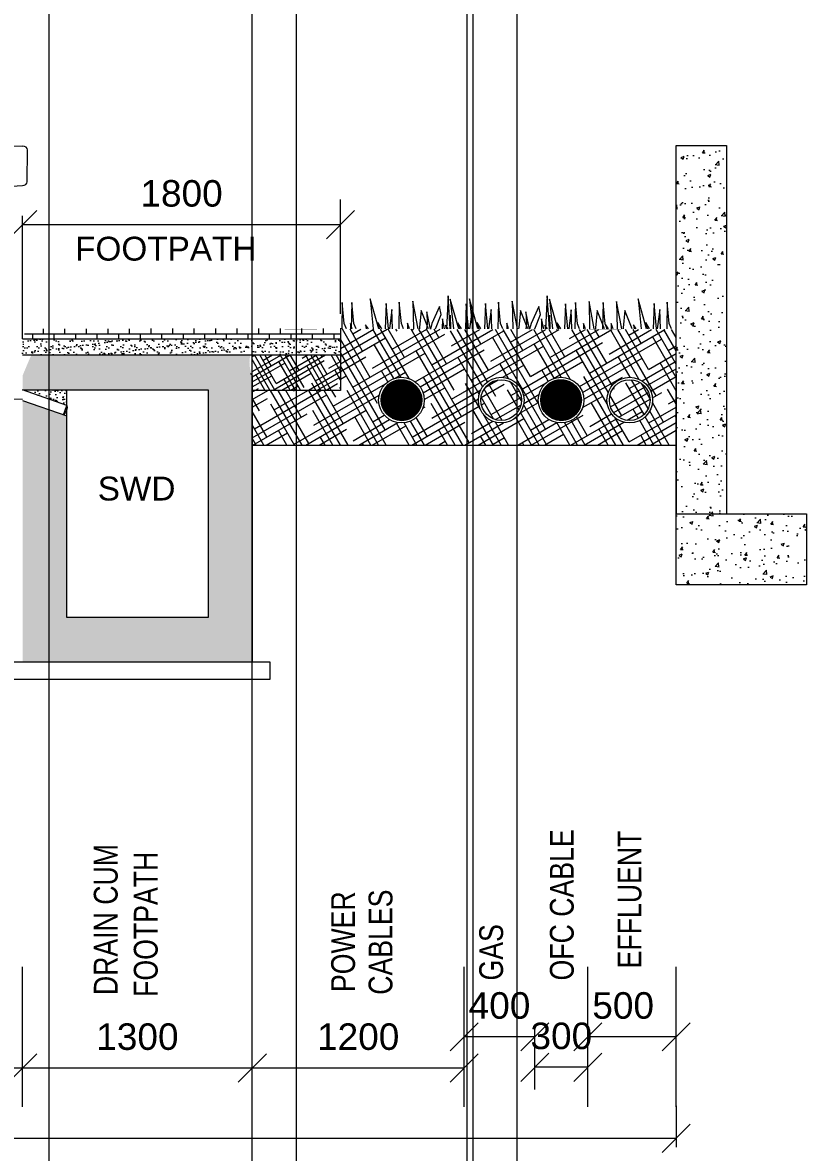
# Model space of a CAD drawing. Header units: inches. Extents: x 1863003 to 1881330, y 133141 to 515800.
# Drawn here: x 1875742 to 1880180, y 431751 to 438143 of the extents above; entities that cross this region are included whole.
import ezdxf

# ---------------------------------------------------------------- set-up
doc = ezdxf.new("R2010")
doc.units = ezdxf.units.IN
doc.header["$MEASUREMENT"] = 0
doc.layers.get('0').update_dxf_attribs({"color": 4, "linetype": 'ELEC_LINE', "lineweight": 13})
doc.layers.get('Defpoints').update_dxf_attribs({"lineweight": 13})
doc.layers.add('DIM', color=7, linetype='Continuous', lineweight=13)
doc.layers.add('DIMEN', color=7, linetype='Continuous', lineweight=13)
doc.styles.add('ARIAL', font='arial.ttf')
doc.styles.get("Standard").update_dxf_attribs({"font": 'romans.shx'})
doc.linetypes.add('ELEC_LINE', pattern='A,12.7,-5.08,["EL",Standard,S=2.54,R=0,X=-2.54,Y=-1.27],-5.08', length=22.86)
doc.dimstyles.get("Standard").update_dxf_attribs({"dimtxt": 180, "dimasz": 160, "dimexe": 50, "dimexo": 50, "dimgap": 100, "dimtad": 1, "dimdec": 0, "dimzin": 0, "dimdsep": 46, "dimtxsty": 'ARIAL', "dimcen": 0.09, "dimclrd": 256, "dimclre": 256, "dimclrt": 256, "dimadec": 0, "dimazin": 0, "dimtm": 1e-09, "dimtfac": 1, "dimtdec": 0, "dimtofl": 0, "dimtmove": 0, "dimatfit": 3, "dimfxl": 0, "dimtolj": 1, "dimtzin": 0, "dimlwd": 9, "dimlwe": -1, "dimarcsym": 0})

# ---------------------------------------------------------------- blocks, each defined once
blk = doc.blocks.new('_Oblique')
at = {"color": 0, "linetype": 'ByBlock', "lineweight": -2}
blk.add_line((-0.5, -0.5), (0.5, 0.5), dxfattribs=at)
blk = doc.blocks.new('*D43')
at = {"layer": 'Defpoints', "color": 0, "ltscale": 0.02}
for p in [(1878642.303417261, 432232.2415188549), (1878642.303417261, 432055.6044110787), (1878942.303417261, 432055.6044110787)]:
    blk.add_point(p, dxfattribs=at)
at = {"layer": 'DIMEN', "ltscale": 0.02}
for p, q in [((1878642.303417261, 432105.6044110787), (1878642.303417261, 432282.2415188549)), ((1878942.303417261, 432105.6044110787), (1878942.303417261, 432282.2415188549))]:
    blk.add_line(p, q, dxfattribs=at)
at = {"layer": 'DIMEN', "lineweight": 9, "ltscale": 0.02}
blk.add_line((1878942.303417261, 432232.2415188549), (1878642.303417261, 432232.2415188549), dxfattribs=at)
at = {"layer": 'DIMEN', "lineweight": 9, "ltscale": 0.02, "xscale": 160, "yscale": 160, "zscale": 160, "rotation": 180}
blk.add_blockref('_Oblique', (1878642.303417261, 432232.2415188549), dxfattribs=at)
at = {"layer": 'DIMEN', "lineweight": 9, "ltscale": 0.02, "xscale": 160, "yscale": 160, "zscale": 160}
blk.add_blockref('_Oblique', (1878942.303417261, 432232.2415188549), dxfattribs=at)
at = {"layer": 'DIMEN', "ltscale": 0.02, "insert": (1878792.303417261, 432408.8786266312), "char_height": 150, "attachment_point": 5, "style": 'ARIAL'}
blk.add_mtext('\\A1;300', dxfattribs=at)
blk = doc.blocks.new('*D44')
at = {"layer": 'Defpoints', "color": 0, "ltscale": 0.02}
for p in [(1875742.303417261, 432227.9387690315), (1875742.303417261, 432227.9387690315), (1877042.303417261, 432227.9387690315)]:
    blk.add_point(p, dxfattribs=at)
at = {"layer": 'DIMEN', "lineweight": 9, "ltscale": 0.02}
blk.add_line((1877042.303417261, 432227.9387690315), (1875742.303417261, 432227.9387690315), dxfattribs=at)
at = {"layer": 'DIMEN', "lineweight": 9, "ltscale": 0.02, "xscale": 160, "yscale": 160, "zscale": 160, "rotation": 180}
blk.add_blockref('_Oblique', (1875742.303417261, 432227.9387690315), dxfattribs=at)
at = {"layer": 'DIMEN', "lineweight": 9, "ltscale": 0.02, "xscale": 160, "yscale": 160, "zscale": 160}
blk.add_blockref('_Oblique', (1877042.303417261, 432227.9387690315), dxfattribs=at)
at = {"layer": 'DIMEN', "ltscale": 0.02, "insert": (1876392.303417261, 432404.5758768078), "char_height": 150, "attachment_point": 5, "style": 'ARIAL'}
blk.add_mtext('\\A1;1300', dxfattribs=at)
blk = doc.blocks.new('*D45')
at = {"layer": 'Defpoints', "color": 0, "ltscale": 0.02}
for p in [(1870742.303417261, 432227.9387690315), (1870742.303417261, 432227.9387690315), (1875742.303417261, 432227.9387690315)]:
    blk.add_point(p, dxfattribs=at)
at = {"layer": 'DIMEN', "lineweight": 9, "ltscale": 0.02}
blk.add_line((1875742.303417261, 432227.9387690315), (1870742.303417261, 432227.9387690315), dxfattribs=at)
at = {"layer": 'DIMEN', "lineweight": 9, "ltscale": 0.02, "xscale": 160, "yscale": 160, "zscale": 160, "rotation": 180}
blk.add_blockref('_Oblique', (1870742.303417261, 432227.9387690315), dxfattribs=at)
at = {"layer": 'DIMEN', "lineweight": 9, "ltscale": 0.02, "xscale": 160, "yscale": 160, "zscale": 160}
blk.add_blockref('_Oblique', (1875742.303417261, 432227.9387690315), dxfattribs=at)
at = {"layer": 'DIMEN', "ltscale": 0.02, "insert": (1873242.303417261, 432404.5247171898), "char_height": 150, "attachment_point": 5, "style": 'ARIAL'}
blk.add_mtext('\\A1;5000', dxfattribs=at)
blk = doc.blocks.new('*D46')
at = {"layer": 'Defpoints', "color": 0, "ltscale": 0.02}
for p in [(1878242.303417261, 432404.5247171898), (1878242.303417261, 432227.9387690315), (1878642.303417261, 432227.9387690315)]:
    blk.add_point(p, dxfattribs=at)
at = {"layer": 'DIMEN', "ltscale": 0.02}
for p, q in [((1878242.303417261, 432277.9387690315), (1878242.303417261, 432454.5247171898)), ((1878642.303417261, 432277.9387690315), (1878642.303417261, 432454.5247171898))]:
    blk.add_line(p, q, dxfattribs=at)
at = {"layer": 'DIMEN', "lineweight": 9, "ltscale": 0.02}
blk.add_line((1878642.303417261, 432404.5247171898), (1878242.303417261, 432404.5247171898), dxfattribs=at)
at = {"layer": 'DIMEN', "lineweight": 9, "ltscale": 0.02, "xscale": 160, "yscale": 160, "zscale": 160, "rotation": 180}
blk.add_blockref('_Oblique', (1878242.303417261, 432404.5247171898), dxfattribs=at)
at = {"layer": 'DIMEN', "lineweight": 9, "ltscale": 0.02, "xscale": 160, "yscale": 160, "zscale": 160}
blk.add_blockref('_Oblique', (1878642.303417261, 432404.5247171898), dxfattribs=at)
at = {"layer": 'DIMEN', "ltscale": 0.02, "insert": (1878442.303417261, 432581.110665348), "char_height": 150, "attachment_point": 5, "style": 'ARIAL'}
blk.add_mtext('\\A1;400', dxfattribs=at)
blk = doc.blocks.new('*D47')
at = {"layer": 'Defpoints', "color": 0, "ltscale": 0.02}
for p in [(1877042.303417261, 432227.9387690315), (1877042.303417261, 432227.9387690315), (1878242.303417261, 432227.9387690315)]:
    blk.add_point(p, dxfattribs=at)
at = {"layer": 'DIMEN', "lineweight": 9, "ltscale": 0.02}
blk.add_line((1878242.303417261, 432227.9387690315), (1877042.303417261, 432227.9387690315), dxfattribs=at)
at = {"layer": 'DIMEN', "lineweight": 9, "ltscale": 0.02, "xscale": 160, "yscale": 160, "zscale": 160, "rotation": 180}
blk.add_blockref('_Oblique', (1877042.303417261, 432227.9387690315), dxfattribs=at)
at = {"layer": 'DIMEN', "lineweight": 9, "ltscale": 0.02, "xscale": 160, "yscale": 160, "zscale": 160}
blk.add_blockref('_Oblique', (1878242.303417261, 432227.9387690315), dxfattribs=at)
at = {"layer": 'DIMEN', "ltscale": 0.02, "insert": (1877642.303417261, 432404.5247171898), "char_height": 150, "attachment_point": 5, "style": 'ARIAL'}
blk.add_mtext('\\A1;1200', dxfattribs=at)
blk = doc.blocks.new('A$C9c4fc737')
at = {"color": 8, "linetype": 'Continuous'}
for p, q in [((10.81007140269503, 147.2526909448789), (134.6093052432407, 147.2526909448789)), ((10.81007140269503, 147.2526909448789), (10.81007140269503, 101.3151259922306)), ((134.6093052432407, 147.2526909448789), (134.6093052432407, 101.3151259922306)), ((10.81007140269503, 144.514640566078), (134.6093052432407, 144.514640566078)), ((15.30168826063164, 144.514640566078), (15.30168826063164, 101.3151259922306)), ((130.1176883853041, 144.514640566078), (130.1176883853041, 101.3151259922306)), ((25.80307572381571, 109.3900817960384), (27.35668485541828, 109.827034364338)), ((34.43398321326822, 110.7369727246114), (27.35668485541828, 109.827034364338)), ((34.43398321326822, 110.7369727246114), (49.37210274743848, 111.3052707503666)), ((49.37210274743848, 111.5411098843906), (50.79670752352104, 113.2288923030719)), ((96.04727389849722, 111.5411098843906), (49.37210274743848, 111.5411098843906)), ((49.37210274743848, 109.8533274657675), (49.37210274743848, 111.5411098843906)), ((49.37210274743848, 109.8533274657675), (96.04727389849722, 109.8533274657675)), ((50.79670752352104, 113.2288923030719), (94.62266912241466, 113.2288923030719)), ((94.62266912241466, 113.2288923030719), (96.04727389849722, 111.5411098843906)), ((96.04727389849722, 109.8533274657675), (96.04727389849722, 111.5411098843906)), ((110.9853934326675, 110.7369727246114), (96.04727389849722, 111.3052707503666)), ((110.9853934326675, 110.7369727246114), (118.0626917905174, 109.827034364338)), ((119.61630092212, 109.3900817960384), (118.0626917905174, 109.827034364338)), ((24.28094782587141, 104.5324804893462), (27.35668485541828, 105.397531528899)), ((34.43398321326822, 106.3074698892306), (27.35668485541828, 105.397531528899)), ((34.43398321326822, 106.3074698892306), (62.33875959576108, 107.3690646428731)), ((62.33875959576108, 107.3690646428731), (83.08061705017462, 107.3690646428731)), ((110.9853934326675, 106.3074698892306), (83.08061705017462, 107.3690646428731)), ((110.9853934326675, 106.3074698892306), (118.0626917905174, 105.397531528899)), ((121.1384288200643, 104.5324804893462), (118.0626917905174, 105.397531528899)), ((16.43742453190498, 59.91248832049314), (19.42990541039035, 102.8634112855652)), ((26.83855356904678, 100.9396588809323), (51.62170779658481, 101.9094344811165)), ((51.62170779658481, 101.9094344811165), (93.79766884911805, 101.9094344811165)), ((118.5808230768889, 100.9396588809323), (93.79766884911805, 101.9094344811165)), ((128.9819521140307, 59.91248832049314), (125.9894712353125, 102.8634112855652)), ((1.260551386745647, 93.71527845913079), (1.260551386745647, 96.28955551289255)), ((6.952321232063696, 97.76593348762253), (3.229055353207514, 97.76593348762253)), ((7.944666502531618, 99.78624497377314), (4.911538634914905, 98.57299382670317)), ((4.911538634914905, 98.57299382670317), (4.911538634914905, 73.39803252520505)), ((13.60650518885814, 99.78624497377314), (7.944666502531618, 99.78624497377314)), ((8.920825198292732, 93.71527845913079), (8.920825198292732, 96.28955551289255)), ((10.81007140269503, 97.14353605674114), (10.81007140269503, 73.11245732830139)), ((15.22417338495143, 98.74541201052489), (13.60650518885814, 99.78624497377314)), ((19.14299576473422, 98.74541201052489), (15.22417338495143, 98.74541201052489)), ((15.30168826063164, 97.14353605674114), (15.30168826063164, 74.19216890487587)), ((21.52414408815093, 72.39246372279013), (23.11087843985297, 98.12731148838066)), ((123.8952325577848, 72.39246372279013), (122.3084982060827, 98.12731148838066)), ((126.2763808809686, 98.74541201052489), (130.1952032609843, 98.74541201052489)), ((130.1176883853041, 97.14353605674114), (130.1176883853041, 74.19216890487587)), ((130.1952032609843, 98.74541201052489), (131.8128714570776, 99.78624497377314)), ((131.8128714570776, 99.78624497377314), (137.4747101434041, 99.78624497377314)), ((134.6093052432407, 97.14353605674114), (134.6093052432407, 73.11245732830139)), ((137.2997770148795, 96.27441052539507), (137.2997770148795, 82.8046028696117)), ((137.4747101434041, 99.78624497377314), (140.5078380110208, 98.57299382670317)), ((139.3317480962723, 97.75002095242962), (146.1434926723596, 97.58522068039747)), ((140.5078380110208, 98.57299382670317), (140.5078380110208, 73.39803252520505)), ((147.8633633202408, 83.18633028503973), (148.0484157337341, 96.09373613906791)), ((3.229055353207514, 92.2389004844008), (6.952321232063696, 92.2389004844008)), ((0.2822680084500462, 88.11550049768994), (0, 81.6939033070812)), ((6.885636833729222, 89.48991626466159), (2.279984229011461, 89.54305841011228)), ((8.823859706986696, 88.01371297822334), (8.823859706986696, 76.04331767233089)), ((0.7474576199892908, 75.90110675262986), (0, 81.6939033070812)), ((40.45865266723558, 77.68533015169669), (26.34564223280177, 76.88612957298756)), ((58.4318889528513, 77.0992463597795), (40.45865266723558, 77.68533015169669)), ((62.54096812033094, 71.12318662443431), (51.01508222310804, 77.34109875315335)), ((82.51802576519549, 77.68533015169669), (68.4050153309945, 76.88612957298756)), ((102.0383846617769, 77.04879670945229), (82.51802576519549, 77.68533015169669)), ((104.6003412182909, 71.12318662443431), (93.07445532130077, 77.34109875315335)), ((139.4252597675659, 81.33292674750555), (146.051951929694, 81.73052827722859)), ((6.855355740757659, 74.5669396976009), (2.706808069488034, 74.5669396976009)), ((4.911538634914905, 73.39803252520505), (17.06051128986292, 68.85562026500702)), ((21.52414408815093, 72.39246372279013), (49.80183107615449, 72.94306334503926)), ((49.80183107615449, 72.94306334503926), (95.61754556978121, 72.94306334503926)), ((123.8952325577848, 72.39246372279013), (95.61754556978121, 72.94306334503926)), ((140.5078380110208, 73.39803252520505), (128.3588653560728, 68.85562026500702)), ((10.81007140269503, 53.40037574415328), (10.81007140269503, 68.16311544529162)), ((84.58169729192741, 69.30330990388757), (25.45694932248443, 69.30330990388757)), ((44.74661796330474, 71.12318662443431), (57.89017205638811, 71.12318662443431)), ((60.83767935400829, 69.30330990388757), (119.9624273234513, 69.30330990388757)), ((100.672758682631, 71.12318662443431), (87.52920458931476, 71.12318662443431)), ((134.6093052432407, 53.40037574415328), (134.6093052432407, 68.16311544529162)), ((16.09294749516994, 59.91248832049314), (129.3264291507658, 59.91248832049314)), ((14.1265368165914, 58.36804228380788), (14.94026613910682, 45.14494079392171)), ((23.01603383524343, 58.50492512102937), (122.4033428104594, 58.50492512102937)), ((23.01603383524343, 56.70389381982386), (64.2195695808623, 56.70389381982386)), ((23.01603383524343, 54.90286251861835), (62.65458538127132, 54.90286251861835)), ((72.70968832285143, 51.27113444113638), (72.70968832285143, 56.78345282335067)), ((122.4033428104594, 56.70389381982386), (81.1998070650734, 56.70389381982386)), ((122.4033428104594, 54.90286251861835), (82.76479126466438, 54.90286251861835)), ((131.2928398293443, 58.36804228380788), (130.4791105068289, 45.14494079392171)), ((14.42386939167045, 53.53638793766731), (10.81007140269503, 50.56138734007254)), ((10.81007140269503, 19.41215215518605), (10.81007140269503, 50.56138734007254)), ((23.01603383524343, 53.10183121741284), (61.81956115923822, 53.10183121741284)), ((23.01603383524343, 51.30079991614912), (61.54942669160664, 51.30079991614912)), ((72.70968832285143, 51.27113444113638), (66.34461131924763, 48.51497525000013)), ((72.70968832285143, 51.27113444113638), (79.07476532668807, 48.51497525000013)), ((122.4033428104594, 53.10183121741284), (83.59981548669748, 53.10183121741284)), ((122.4033428104594, 51.30079991614912), (83.86994995432906, 51.30079991614912)), ((130.9955072542652, 53.53638793766731), (134.6093052432407, 50.56138734007254)), ((134.6093052432407, 19.41215215518605), (134.6093052432407, 50.56138734007254)), ((23.01603383524343, 49.4997686149436), (61.80213106749579, 49.4997686149436)), ((23.01603383524343, 47.69873731373809), (62.61687075579539, 47.69873731373809)), ((23.01603383524343, 45.89770601253258), (64.1527073616162, 45.89770601253258)), ((122.4033428104594, 45.89770601253258), (81.26666928408667, 45.89770601253258)), ((122.4033428104594, 47.69873731373809), (82.80250589014031, 47.69873731373809)), ((122.4033428104594, 49.4997686149436), (83.6172455784399, 49.4997686149436)), ((126.5462891496718, 42.32832096831407), (18.87308749626391, 42.32832096831407)), ((23.01603383524343, 44.09667471132707), (122.4033428104594, 44.09667471132707)), ((34.84683989058249, 39.77323140465887), (18.75923893414438, 39.77323140465887)), ((34.84683989058249, 37.9278889420093), (18.75923893414438, 37.9278889420093)), ((36.73949882644229, 40.76687734609004), (34.84683989058249, 39.77323140465887)), ((36.73949882644229, 40.76687734609004), (108.6798778192606, 40.76687734609004)), ((39.78912425111048, 37.50204068142921), (105.6302523948252, 37.50204068142921)), ((108.6798778192606, 40.76687734609004), (110.5725367553532, 39.77323140465887)), ((110.5725367553532, 39.77323140465887), (126.6601377117913, 39.77323140465887)), ((110.5725367553532, 37.9278889420093), (126.6601377117913, 37.9278889420093)), ((12.51346444524825, 26.79352200578433), (12.51346444524825, 34.01561733672861)), ((130.1500066772569, 36.08254647935973), (15.2693699686788, 36.08254647935973)), ((18.60797379491851, 28.1803650741349), (18.60797379491851, 31.82522433414124)), ((21.36387931858189, 33.89215347677236), (36.6879188392777, 33.89215347677236)), ((23.72608400485478, 32.41577552404488), (36.29421808989719, 32.41577552404488)), ((39.44382436270826, 31.82522433414124), (39.44382436270826, 28.1803650741349)), ((49.98811137885787, 36.08254647935973), (49.98811137885787, 24.72659286309499)), ((64.75085108005442, 34.09525459655561), (64.75085108005442, 31.5401650328422)), ((64.75085108005442, 34.09525459655561), (80.66852556588128, 34.09525459655561)), ((80.66852556588128, 34.09525459655561), (80.66852556588128, 31.5401650328422)), ((95.43126526707783, 36.08254647935973), (95.43126526707783, 24.72659286309499)), ((105.9755522829946, 31.82522433414124), (105.9755522829946, 28.1803650741349)), ((124.0554973273538, 33.89215347677236), (108.731457806658, 33.89215347677236)), ((121.6932926410809, 32.41577552404488), (109.1251585558057, 32.41577552404488)), ((126.8114028510172, 28.1803650741349), (126.8114028510172, 31.82522433414124)), ((132.9059122006875, 26.79352200578433), (132.9059122006875, 34.01561733672861)), ((22.54498166893609, 31.52994877216406), (22.54498166893609, 28.47564063605387)), ((36.29421808989719, 27.58981388423126), (23.72608400485478, 27.58981388423126)), ((37.47532042581588, 31.52994877216406), (37.47532042581588, 28.47564063605387)), ((64.75085108005442, 31.5401650328422), (80.66852556588128, 31.5401650328422)), ((107.9440562201198, 31.52994877216406), (107.9440562201198, 28.47564063605387)), ((109.1251585558057, 27.58981388423126), (121.6932926410809, 27.58981388423126)), ((122.8743949769996, 31.52994877216406), (122.8743949769996, 28.47564063605387)), ((130.1500066772569, 24.72659286309499), (15.2693699686788, 24.72659286309499)), ((15.2693699686788, 24.72659286309499), (15.2693699686788, 20.89395851764129)), ((20.84116376377642, 20.89395851764129), (20.84116376377642, 24.72659286309499)), ((36.6879188392777, 26.11343593144557), (21.36387931858189, 26.11343593144557)), ((55.47682229336351, 24.72659286309499), (55.47682229336351, 21.88760445907246)), ((58.50507659092546, 24.72659286309499), (63.61525571835227, 19.75836315599736)), ((86.91430005477741, 24.72659286309499), (81.80412092758343, 19.75836315599736)), ((89.94255435257219, 24.72659286309499), (89.94255435257219, 21.88760445907246)), ((108.731457806658, 26.11343593144557), (124.0554973273538, 26.11343593144557)), ((124.5782128821593, 20.89395851764129), (124.5782128821593, 24.72659286309499)), ((130.1500066772569, 24.72659286309499), (130.1500066772569, 20.89395851764129)), ((15.2693699686788, 20.89395851764129), (20.84116376377642, 20.89395851764129)), ((55.47682229336351, 21.88760445907246), (61.42517894948833, 21.88760445907246)), ((63.61525571835227, 19.75836315599736), (81.80412092758343, 19.75836315599736)), ((66.09734272304922, 17.34522301255492), (64.79634029022418, 18.61008648894494)), ((79.32203392288648, 17.34522301255492), (80.62303635571152, 18.61008648894494)), ((89.94255435257219, 21.88760445907246), (83.99419769644737, 21.88760445907246)), ((130.1500066772569, 20.89395851764129), (124.5782128821593, 20.89395851764129)), ((63.23672393104061, 17.34522301255492), (13.56597692635842, 17.34522301255492)), ((14.51846541743726, 12.32884671847569), (14.51846541743726, 14.95200559473597)), ((14.51846541743726, 14.95200559473597), (16.29878231720068, 14.95200559473597)), ((16.29878231720068, 17.34522301255492), (16.29878231720068, 5.279522295284551)), ((30.68299023108557, 17.34522301255492), (30.68299023108557, 5.279522295284551)), ((49.79884548531845, 14.64818402868696), (30.87225612485781, 15.35793112969259)), ((49.79884548531845, 17.34522301255492), (49.79884548531845, 13.93843692768132)), ((49.79884548531845, 13.93843692768132), (56.61241765506566, 13.93843692768132)), ((53.20563157019205, 13.93843692768132), (53.20563157019205, 17.34522301255492)), ((56.61241765506566, 13.93843692768132), (56.61241765506566, 17.34522301255492)), ((56.61241765506566, 14.64818402868696), (88.80695899087004, 14.64818402868696)), ((79.32203392288648, 17.34522301255492), (66.09734272304922, 17.34522301255492)), ((82.18265271466225, 17.34522301255492), (131.8533997195773, 17.34522301255492)), ((88.80695899087004, 13.93843692768132), (88.80695899087004, 17.34522301255492)), ((95.62053116061725, 13.93843692768132), (88.80695899087004, 13.93843692768132)), ((92.21374507574365, 13.93843692768132), (92.21374507574365, 17.34522301255492)), ((95.62053116061725, 17.34522301255492), (95.62053116061725, 13.93843692768132)), ((95.62053116061725, 14.64818402868696), (114.5471205210779, 15.35793112969259)), ((114.7363864146173, 17.34522301255492), (114.7363864146173, 5.279522295284551)), ((129.120594328735, 17.34522301255492), (129.120594328735, 5.279522295284551)), ((130.9009112284984, 14.95200559473597), (129.120594328735, 14.95200559473597)), ((130.9009112284984, 12.32884671847569), (130.9009112284984, 14.95200559473597)), ((16.29878231720068, 12.32884671847569), (14.51846541743726, 12.32884671847569)), ((129.120594328735, 12.32884671847569), (130.9009112284984, 12.32884671847569)), ((17.13803700078279, 2.335416865476873), (16.29878231720068, 5.279522295284551)), ((29.84373554773629, 2.335416865476873), (30.68299023108557, 5.279522295284551)), ((115.5756410981994, 2.335416865476873), (114.7363864146173, 5.279522295284551)), ((128.2813396451529, 2.335416865476873), (129.120594328735, 5.279522295284551)), ((25.99373464658856, 0), (20.98803790193051, 0)), ((119.4256419993471, 0), (124.4313387440052, 0))]:
    blk.add_line(p, q, dxfattribs=at)
for centre, major_axis, ratio, start_param, end_param in [((29.25901510962285, 102.478203024657), (9.842519685239607, 8.685140878007128e-10), 0.7499999999976008, 1.929566996875606, 3.089386062538172), ((116.1603615363128, 102.478203024657), (-9.842519684983525, 1.044730263928248e-10), 0.7500000000071224, 3.193799244538609, 4.353618310236004), ((27.04569937568158, 99.00297738978406), (7.874015865556987, 4.652433814187923e-10), 0.749999999989869, 1.929566996891334, 3.089386062563803), ((118.3736772702541, 99.00297738978406), (7.874015865300907, 2.987938476012848e-10), 0.7500000000017711, 0.0522065908974827, 1.212025656613489), ((27.04368367418647, 97.99091361893807), (-3.937007932723968, 2.312929198222416e-10), 0.7500000000002759, -1.51866967777492, -0.04620985496934704), ((118.3756929717492, 97.99091361893807), (3.937007932723968, 2.312929198222416e-10), 0.7500000000002759, 0.04620985496934704, 1.51866967777492), ((3.229055353207514, 96.28955551289255), (1.968503966461868, 1.285005698369486e-10), 0.749999999940861, 1.570796326745938, 3.141592653502755), ((6.952321232063696, 96.28955551289255), (1.968503966229037, 2.706370932071493e-10), 0.7500000000295695, -1.833113660865138e-10, 1.570796326691784), ((139.2682809811085, 96.27441052539507), (1.968503966229037, 2.497819467660958e-10), 0.7500000000498698, 1.538549444250816, 3.141592653420608), ((146.0800255571958, 96.10961025336292), (1.968503966183297, 2.493730358322635e-11), 0.7500000000660637, -0.01075227378542487, 1.538549444454071), ((3.229055353207514, 93.71527845913079), (-1.968503966461867, 1.285010069326342e-10), 0.749999999940861, 8.703793241693347e-11, 1.570796326843855), ((6.952321232063696, 93.71527845913079), (-1.968503966229037, 2.706379673985203e-10), 0.7500000000295695, 1.570796326898009, 3.141592653773105), ((2.249703136039898, 88.06685512361582), (-1.968503966359715, 8.40328508991271e-12), 0.750000000003175, 4.697005578532028, 6.250230209543837), ((6.855355740757659, 88.01371297822334), (1.968503966229036, 1.260290043539562e-11), 0.7500000000233307, -8.536282791737904e-12, 1.55541292493321), ((139.2682809811085, 82.8046028696117), (-1.968503966229037, 3.625980915698539e-10), 0.7500000000340206, 2.455997627492934e-10, 1.650626312817779), ((145.8949731434695, 83.20220439933473), (-1.968503966415619, 5.900497841098077e-11), 0.749999999960756, 1.65062631257587, 3.130840379860985), ((2.706808069488034, 76.04331767233089), (-1.968503966271369, 1.554073060315424e-10), 0.7500000000134409, 0.09647377531102164, 1.570796326854107), ((6.855355740757659, 76.04331767233089), (-1.968503966229037, 2.706379673985203e-10), 0.7500000000295695, 1.570796326898009, 3.141592653773105), ((25.45694932248443, 72.25606585340574), (-3.937007932715591, 4.113186456186132e-10), 0.7499999999952969, -0.0462098548890495, 1.570796326873253), ((119.9624273234513, 72.25606585340574), (3.937007932493279, 1.217947525238363e-11), 0.7500000000376474, 4.71238898038237, 6.329395162203811), ((72.70968832285143, 64.59174372506095), (-1.996488246135414, 7.963933390907697e-11), 0.7499999999416898, 3.141592653642979, 9.424777960822565), ((16.09294749516994, 58.43611034576315), (-1.968503966311554, 7.931594072135041e-11), 0.7499999999981304, -1.570796326764677, 0.04612111607132863), ((129.3264291507658, 58.43611034576315), (1.968503966311554, 7.931637781703598e-11), 0.7499999999981303, -0.04612111607132863, 1.570796326764677), ((18.87308749626391, 45.28107691783225), (3.937007932612698, 2.218595207314196e-10), 0.750000000014898, 3.187713769531352, 4.712388980342426), ((126.5462891496718, 45.28107691783225), (-3.937007932612698, 2.218595207314196e-10), 0.750000000014898, 1.570796326837161, 3.095471537648233), ((15.2693699686788, 34.01561733672861), (-2.755905523430556, 1.92061759289608e-10), 0.7500000000211212, -1.570796326742628, 9.29212262690271e-11), ((21.36387931858189, 31.82522433414124), (2.755905523663387, 2.070767827158106e-10), 0.7499999999577579, 1.570796326738543, 3.141592653489607), ((23.72608400485478, 31.52994877216406), (-1.181102335918695, 8.643329318177971e-11), 0.7499999999507175, -1.570796326740012, 9.757350483141636e-11), ((36.29421808989719, 31.52994877216406), (1.181102335918695, 8.643276866697656e-11), 0.7499999999507176, -9.757283869760158e-11, 1.570796326740012), ((36.6879188392777, 31.82522433414124), (2.755905523430556, 1.920617592896081e-10), 0.7500000000211212, -9.29212262690271e-11, 1.570796326742629), ((108.731457806658, 31.82522433414124), (2.755905523663387, 2.070767827158106e-10), 0.7499999999577579, 1.570796326738543, 3.141592653489607), ((109.1251585558057, 31.52994877216406), (1.181102335685864, 7.88954909307304e-11), 0.7500000000985649, 1.570796326744798, 3.141592653500728), ((121.6932926410809, 31.52994877216406), (-1.181102335918695, 4.780339471246399e-10), 0.7499999999507175, 3.141592654129441, 4.712388980688242), ((124.0554973273538, 31.82522433414124), (-2.755905523663387, 2.070761707818574e-10), 0.7499999999577578, 3.141592653689979, 4.712388980441044), ((130.1500066772569, 34.01561733672861), (2.755905523430556, 1.920617592896081e-10), 0.7500000000211212, -9.29212262690271e-11, 1.570796326742629), ((21.36387931858189, 28.1803650741349), (-2.755905523663387, 1.51967234757395e-10), 0.7499999999788789, 7.352318753817144e-11, 1.570796326836253), ((23.72608400485478, 28.47564063605387), (1.181102335918694, 2.194790955646965e-10), 0.7499999999014352, 3.141592653342025, 4.71238898024532), ((36.29421808989719, 28.47564063605387), (-1.181102335918695, 2.194790955646966e-10), 0.7499999999014348, 1.570796326934266, 3.14159265383756), ((36.6879188392777, 28.1803650741349), (-2.755905523430556, 2.471713072433679e-10), 0.7500000000422421, 1.570796326862162, 3.141592653709377), ((108.731457806658, 28.1803650741349), (-2.755905523663387, 1.51967234757395e-10), 0.7499999999788789, 7.352318753817144e-11, 1.570796326836253), ((109.1251585558057, 28.47564063605387), (1.181102335685864, 5.415019381187713e-11), 0.7500000000492826, 3.141592653528663, 4.712388980350305), ((121.6932926410809, 28.47564063605387), (1.181102335918695, 3.449876202269198e-10), 0.7499999999014351, 4.712388980165622, 6.283185306790133), ((124.0554973273538, 28.1803650741349), (2.755905523663387, 1.51967234757395e-10), 0.7499999999788789, 4.712388980343333, 6.283185307106063), ((15.2693699686788, 26.79352200578433), (2.755905523430556, 2.471713072433679e-10), 0.7500000000422421, 3.141592653470209, 4.712388980317423), ((130.1500066772569, 26.79352200578433), (-2.755905523430556, 2.471713072433679e-10), 0.7500000000422421, 1.570796326862162, 3.141592653709377), ((13.56597692635842, 19.41215215518605), (-2.755905523663387, 2.070761707818574e-10), 0.7499999999577578, 1.001854155191495e-10, 1.570796326851251), ((131.8533997195773, 19.41215215518605), (2.755905523663387, 2.070767827158106e-10), 0.7499999999577579, 4.712388980328336, 6.283185307079401), ((20.98803790193051, 2.952755949518178), (-3.937007932812566, 1.456588815042779e-10), 0.7499999999768232, 0.2106260617996123, 1.570796326822644), ((25.99373464658856, 2.952755949518178), (3.937007932812566, 1.45659755695649e-10), 0.7499999999768232, 4.712388980356941, 6.072559245379972), ((119.4256419993471, 2.952755949518178), (-3.937007932812566, 1.456588815042779e-10), 0.7499999999768232, 0.2106260617996123, 1.570796326822644), ((124.4313387440052, 2.952755949518178), (3.937007932812566, 1.45659755695649e-10), 0.7499999999768232, 4.712388980356941, 6.072559245379972)]:
    blk.add_ellipse(centre, major_axis=major_axis, ratio=ratio, start_param=start_param, end_param=end_param, dxfattribs=at)
blk.add_ellipse((72.70968832285143, 51.27113444113638), major_axis=(7.349757843185215, 3.855910155033785e-11), ratio=0.749999999976241, dxfattribs=at)
blk = doc.blocks.new('*D51')
at = {"layer": 'Defpoints', "color": 0, "ltscale": 0.02}
for p in [(1867442.30341726, 432063.157383932), (1879442.303417261, 432063.157383932), (1879442.303417261, 431830.5481739882)]:
    blk.add_point(p, dxfattribs=at)
at = {"layer": 'DIMEN', "ltscale": 0.02}
for p, q in [((1867442.30341726, 432013.157383932), (1867442.30341726, 431780.5481739882)), ((1879442.303417261, 432013.157383932), (1879442.303417261, 431780.5481739882))]:
    blk.add_line(p, q, dxfattribs=at)
at = {"layer": 'DIMEN', "lineweight": 9, "ltscale": 0.02}
blk.add_line((1867442.30341726, 431830.5481739882), (1879442.303417261, 431830.5481739882), dxfattribs=at)
at = {"layer": 'DIMEN', "lineweight": 9, "ltscale": 0.02, "xscale": 160, "yscale": 160, "zscale": 160, "rotation": 180}
blk.add_blockref('_Oblique', (1867442.30341726, 431830.5481739882), dxfattribs=at)
at = {"layer": 'DIMEN', "lineweight": 9, "ltscale": 0.02, "xscale": 160, "yscale": 160, "zscale": 160}
blk.add_blockref('_Oblique', (1879442.303417261, 431830.5481739882), dxfattribs=at)
at = {"layer": 'DIMEN', "ltscale": 0.02, "insert": (1873442.30341726, 432007.1341221465), "char_height": 150, "attachment_point": 5, "style": 'ARIAL'}
blk.add_mtext('\\A1;12000', dxfattribs=at)
blk = doc.blocks.new('*D52')
at = {"layer": 'Defpoints', "color": 0, "ltscale": 0.02}
for p in [(1878942.303417261, 432404.5247171898), (1878942.303417261, 432227.9387690315), (1879442.303417261, 432227.9387690315)]:
    blk.add_point(p, dxfattribs=at)
at = {"layer": 'DIMEN', "ltscale": 0.02}
for p, q in [((1878942.303417261, 432277.9387690315), (1878942.303417261, 432454.5247171898)), ((1879442.303417261, 432277.9387690315), (1879442.303417261, 432454.5247171898))]:
    blk.add_line(p, q, dxfattribs=at)
at = {"layer": 'DIMEN', "lineweight": 9, "ltscale": 0.02}
blk.add_line((1879442.303417261, 432404.5247171898), (1878942.303417261, 432404.5247171898), dxfattribs=at)
at = {"layer": 'DIMEN', "lineweight": 9, "ltscale": 0.02, "xscale": 160, "yscale": 160, "zscale": 160, "rotation": 180}
blk.add_blockref('_Oblique', (1878942.303417261, 432404.5247171898), dxfattribs=at)
at = {"layer": 'DIMEN', "lineweight": 9, "ltscale": 0.02, "xscale": 160, "yscale": 160, "zscale": 160}
blk.add_blockref('_Oblique', (1879442.303417261, 432404.5247171898), dxfattribs=at)
at = {"layer": 'DIMEN', "ltscale": 0.02, "insert": (1879142.303417261, 432581.110665348), "char_height": 150, "attachment_point": 5, "style": 'ARIAL'}
blk.add_mtext('\\A1;500', dxfattribs=at)
blk = doc.blocks.new('*D298')
at = {"layer": 'Defpoints', "color": 0, "ltscale": 0.02}
for p in [(1875742.274070687, 436999.4995601614), (1875742.274070687, 436898.8499440007), (1877542.274070687, 436898.8499440007)]:
    blk.add_point(p, dxfattribs=at)
at = {"layer": 'DIMEN', "ltscale": 0.02}
for p, q in [((1875742.274070687, 436948.8499440007), (1875742.274070687, 437049.4995601614)), ((1877542.274070687, 436948.8499440007), (1877542.274070687, 437049.4995601614))]:
    blk.add_line(p, q, dxfattribs=at)
at = {"layer": 'DIMEN', "lineweight": 9, "ltscale": 0.02}
blk.add_line((1877542.274070687, 436999.4995601614), (1875742.274070687, 436999.4995601614), dxfattribs=at)
at = {"layer": 'DIMEN', "lineweight": 9, "ltscale": 0.02, "xscale": 160, "yscale": 160, "zscale": 160, "rotation": 180}
blk.add_blockref('_Oblique', (1875742.274070687, 436999.4995601614), dxfattribs=at)
at = {"layer": 'DIMEN', "lineweight": 9, "ltscale": 0.02, "xscale": 160, "yscale": 160, "zscale": 160}
blk.add_blockref('_Oblique', (1877542.274070687, 436999.4995601614), dxfattribs=at)
at = {"layer": 'DIMEN', "ltscale": 0.02, "insert": (1876642.274070687, 437176.0855083196), "char_height": 150, "attachment_point": 5, "style": 'ARIAL'}
blk.add_mtext('\\A1;1800', dxfattribs=at)

msp = doc.modelspace()

# ---------------------------------------------------------------- hatches: boundary and pattern name
at = {"layer": 'DIM', "linetype": 'Continuous'}
h = msp.add_hatch(dxfattribs=at)
h.set_pattern_fill('AR-CONC')
h.set_pattern_definition([(49.99999999999999, (-50, -76165.7337508304), (182.184668996004, -15.93908553890309), [19.05, -209.55]), (355, (-50, -76165.7337508304), (-35.24342142496934, 191.0568452390351), [15.24, -167.64058417]), (100.4514447, (-34.8179929999169, -76167.0620043304), (146.9412470903533, 175.1177519121951), [16.19000879999999, -178.0902445999999]), (46.18420000000001, (-50, -76114.93375083042), (271.0790408921299, -42.04232793272715), [28.575, -314.325]), (96.63555760999992, (-27.41009999997914, -76118.43725083041), (237.404134051503, 247.4261245977215), [24.28502314, -267.13560816]), (351.1841511700001, (-50, -76114.93375083042), (237.404134064977, 247.4261245855326), [22.85996707, -251.45973192]), (21, (-24.60000000009313, -76127.63375083043), (151.6143912691325, -102.2651981870876), [19.05, -209.55]), (326.0000000000001, (-24.60000000009313, -76127.63375083043), (61.80202834764707, 184.1879661223193), [15.24, -167.64]), (71.45144499999999, (-11.96546739991754, -76136.15585073043), (213.4164192787161, 81.92276888590524), [16.1900088, -178.0899376]), (37.50000000000001, (-50, -76165.7337508304), (3.088603250591817, 84.55503887315311), [0, -165.608, 0, -170.18, 0, -168.275]), (7.499999999999999, (-50, -76165.7337508304), (66.81966251030575, 100.1805748181195), [0, -97.02799999999999, 0, -161.798, 0, -64.135]), (327.5, (-106.6419999999925, -76165.7337508304), (135.5905951668714, -5.728743992673444), [0, -63.5, 0, -198.12, 0, -262.89]), (317.5, (-132.0419999998994, -76165.7337508304), (148.129181386018, 25.42649103333303), [0, -82.55, 0, -131.572, 0, -186.69])])
h.paths.add_polyline_path([(1879726.77256499, 437448.409748961), (1879442.303417261, 437448.409748961), (1879442.303417261, 436319.6768318048), (1879448.777303586, 436389.9871443752), (1879442.303417261, 436167.9273926065), (1879442.303417261, 435364.4217425967), (1879726.77256499, 435364.4217425967)])
h.paths.add_polyline_path([(1880179.828695668, 435364.4217425967), (1879442.303417261, 435364.4217425967), (1879442.303417261, 434961.9995469158), (1880179.828695668, 434961.9995469158)])
h = msp.add_hatch(dxfattribs=at)
h.set_pattern_fill('AR-BRSTD', scale=0.6)
h.set_pattern_definition([(0, (1949.999999999302, -75908.12326905754), (0, 40.64508), []), (90, (1949.999999999302, -75908.12326905754), (-60.95999999999999, 40.64508), [40.64508, -40.64508])])
h.paths.add_polyline_path([(1877542.274070687, 436413.5142783041), (1877542.274070687, 436353.5142783041), (1875742.303417261, 436353.5142783041), (1875762.303417261, 436410.443128441)])
at = {"layer": 'DIM', "linetype": 'Continuous', "ltscale": 0.02}
h = msp.add_hatch(dxfattribs=at)
h.set_pattern_fill('HOUND', color=31, scale=600, angle=30, style=0)
h.set_pattern_definition([(29.99999999999999, (0, 0), (111.1538105676658, 107.4759526419164), [600, -300]), (120, (0, 0), (42.52404735808353, -148.6538105676658), [599.9999999999999, -299.9999999999999])])
h.paths.add_polyline_path([(1879442.303417261, 435753.0254816767), (1879442.303417261, 436406.4157457789), (1877542.274070687, 436408.4951330745), (1877542.274070687, 436062.1061922014), (1877042.303417261, 436062.1061922014), (1877042.303417261, 435753.0254816767)])
h.paths.add_polyline_path([(1877758.163662177, 436007.4211980712, -1), (1878016.604455666, 436007.4211980712, -1)], flags=16)
h.paths.add_polyline_path([(1877772.167726094, 436007.4211980712, -1), (1878002.600391749, 436007.4211980712, -1)], flags=0)
h.paths.add_polyline_path([(1878322.732326556, 436007.4211980712, -1), (1878581.173120046, 436007.4211980712, -1)], flags=16)
h.paths.add_polyline_path([(1878336.736390473, 436007.4211980712, -1), (1878567.169056129, 436007.4211980712, -1)], flags=0)
h.paths.add_polyline_path([(1878661.563562248, 436007.4211980712, -1), (1878920.004355738, 436007.4211980712, -1)], flags=16)
h.paths.add_polyline_path([(1878675.567626165, 436007.4211980712, -1), (1878906.000291821, 436007.4211980712, -1)], flags=0)
h.paths.add_polyline_path([(1879050.227737732, 436007.4211980712, -1), (1879308.668531222, 436007.4211980712, -1)], flags=16)
h.paths.add_polyline_path([(1879064.23180165, 436007.4211980712, -1), (1879294.664467305, 436007.4211980712, -1)], flags=0)
at = {"layer": 'DIM', "linetype": 'Continuous'}
h = msp.add_hatch(dxfattribs=at)
h.set_pattern_fill('AR-SAND')
h.set_pattern_definition([(37.50000000000001, (1949.999999999302, -75908.12326905754), (-1.600031295984046, 48.94132373293424), [0, -38.608, 0, -43.18, 0, -41.275]), (7.499999999999999, (1949.999999999302, -75908.12326905754), (44.95232831380027, 71.68251005683543), [0, -20.828, 0, -34.798, 0, -13.335]), (327.5, (1918.757999999216, -75908.12326905754), (79.0992370241458, 0.1437184678545762), [0, -12.7, 0, -45.72, 0, -59.69]), (317.5, (1918.757999999216, -75908.12326905754), (76.35564524722972, 22.29293232572163), [0, -6.35, 0, -29.972, 0, -34.29])])
h.paths.add_polyline_path([(1877542.274070687, 436353.5142783041), (1877542.274070687, 436263.5142783041), (1875742.303417261, 436263.5142783041), (1875742.274070687, 436353.5142783041)])
h = msp.add_hatch(dxfattribs=at)
h.set_pattern_fill('AR-CONC', scale=10)
h.set_pattern_definition([(49.99999999999999, (0, 0), (71.72601826007535, -6.275213498259511), [7.5, -82.5]), (355, (0, 0), (-13.8751333613, 75.21921337000119), [6, -66]), (100.45144446, (5.9771681, -0.5229344), (57.8508846727112, 68.94399909686294), [6.374019199999998, -70.11421119999999]), (46.18420000000001, (0, 20), (106.7241330671572, -16.55192807930765), [11.25, -123.75]), (96.63563549, (8.8936745, 18.6206693), (93.46619456742283, 97.41186007745505), [9.5610342, -105.171376]), (351.1841639899999, (0, 20), (93.46619450547732, 97.41186002699902), [9, -99.0000001]), (21, (10, 15), (59.69070521184616, -40.26188906653388), [7.5, -82.5]), (326.0000000000001, (10, 15), (24.33153319215817, 72.5150045046853), [6, -66]), (71.45144474, (14.9742254, 11.6448426), (84.02223767299711, 32.25311528063538), [6.374019000000001, -70.1142112]), (37.50000000000001, (0, 0), (1.215985531729067, 33.28938538313115), [0, -65.19999999999999, 0, -67, 0, -66.25]), (7.499999999999999, (0, 0), (26.30695374421486, 39.44117118823603), [0, -38.2, 0, -63.7, 0, -25.25]), (327.5, (-22.3, 0), (53.3822436172409, -2.255487173437976), [0, -25, 0, -78, 0, -103.5]), (317.5, (-32.3, 0), (58.31861693423862, 10.01049823323177), [0, -32.5, 0, -51.8, 0, -73.5])])
edge = h.paths.add_edge_path()
edge.add_arc((1877209.649685939, 436219.3630262527), 182.7594924258065, 166.0201188882999, 203.6998144574025, ccw=False)
edge.add_line((1877032.303417261, 436263.5142783041), (1875792.303417261, 436263.5142783041))
edge.add_arc((1881722.129583455, 433673.12083353), 6470.933206270354, 156.4023035529412, 157.5338840571957)
edge.add_line((1875742.303417261, 436145.9037965313), (1875742.303417261, 436065.9778398556))
edge.add_line((1875742.303417261, 436065.9778398556), (1876792.303417261, 436065.9778398556))
edge.add_line((1876792.303417261, 436065.9778398556), (1876792.303417261, 434776.3657441488))
edge.add_line((1876792.303417261, 434776.3657441488), (1875992.303417261, 434776.3657441488))
edge.add_line((1875992.303417261, 434776.3657441488), (1875992.303417261, 435917.6678218003))
edge.add_line((1875992.303417261, 435917.6678218003), (1875742.303417261, 436005.9037965313))
edge.add_line((1875742.303417261, 436005.9037965313), (1875742.303417261, 434526.3657441488))
edge.add_line((1875742.303417261, 434526.3657441488), (1877042.303417261, 434526.3657441488))
edge.add_line((1877042.303417261, 434526.3657441488), (1877042.303417261, 436145.9037965313))
at = {"layer": 'DIM', "linetype": 'Continuous', "ltscale": 0.02}
h = msp.add_hatch(dxfattribs=at)
h.set_pattern_fill('HOUND', color=130, scale=400, angle=30, style=0)
h.set_pattern_definition([(29.99999999999999, (1949.999999999302, -75908.12326905754), (74.10254037844388, 71.65063509461096), [400, -200]), (120, (1949.999999999302, -75908.12326905754), (28.34936490538902, -99.10254037844388), [399.9999999999995, -199.9999999999997])])
h.paths.add_polyline_path([(1877542.274070687, 436263.5142783041), (1877542.274070687, 436063.5142783042), (1877042.303417261, 436063.5142783042), (1877042.303417261, 436263.5142783041)])
at = {"layer": 'DIM', "linetype": 'Continuous'}
h = msp.add_hatch(dxfattribs=at)
h.set_pattern_fill('AR-CONC', scale=10)
h.set_pattern_definition([(49.99999999999999, (-150, -62669.72681921534), (71.72601826007535, -6.275213498259511), [7.5, -82.5]), (355, (-150, -62669.72681921534), (-13.8751333613, 75.21921337000119), [6, -66]), (100.45144446, (-144.0228319, -62670.24975361534), (57.8508846727112, 68.94399909686294), [6.374019199999994, -70.11421119999991]), (46.18420000000001, (-150, -62649.72681921534), (106.7241330671572, -16.55192807930765), [11.25, -123.75]), (96.63563549, (-141.1063255, -62651.10614991534), (93.46619456742283, 97.41186007745505), [9.5610342, -105.171376]), (351.1841639899999, (-150, -62649.72681921534), (93.46619450547732, 97.41186002699902), [9, -99.0000001]), (21, (-140, -62654.72681921534), (59.69070521184616, -40.26188906653388), [7.5, -82.5]), (326.0000000000001, (-140, -62654.72681921534), (24.33153319215817, 72.5150045046853), [6, -66]), (71.45144474, (-135.0257746, -62658.08197661534), (84.02223767299711, 32.25311528063538), [6.374019000000001, -70.1142112]), (37.50000000000001, (-150, -62669.72681921534), (1.215985531729067, 33.28938538313115), [0, -65.19999999999999, 0, -67, 0, -66.25]), (7.499999999999999, (-150, -62669.72681921534), (26.30695374421486, 39.44117118823603), [0, -38.2, 0, -63.7, 0, -25.25]), (327.5, (-172.3, -62669.72681921534), (53.3822436172409, -2.255487173437976), [0, -25, 0, -78, 0, -103.5]), (317.5, (-182.3, -62669.72681921534), (58.31861693423862, 10.01049823323177), [0, -32.5, 0, -51.8, 0, -73.5])])
h.paths.add_polyline_path([(1875742.303417261, 436065.9778398556), (1875992.303417261, 435977.7418651247), (1875992.303417261, 436065.9778398556)])
at = {"layer": 'DIM', "linetype": 'Continuous', "ltscale": 0.02}
h = msp.add_hatch(dxfattribs=at)
h.set_pattern_fill('ANSI31')
h.set_pattern_definition([(45, (0, 388.6037390800193), (-0.08838834764831845, 0.08838834764831845), [])])
h.paths.add_polyline_path([(1878002.600391749, 436007.4211980712, 1), (1877772.167726094, 436007.4211980712, 1)])
h.paths.add_polyline_path([(1878906.000291821, 436007.4211980712, 1), (1878675.567626165, 436007.4211980712, 1)])

# ---------------------------------------------------------------- linework, layer by layer
at = {"color": 7, "linetype": 'Continuous', "ltscale": 0.02}
msp.add_line((1877042.303417261, 436121.072559955), (1877042.303417261, 436263.5142783041), dxfattribs=at)
at = {"color": 8, "linetype": 'Continuous', "ltscale": 0.02}
for p in [(1875892.303417261, 502880.9297705453), (1877042.303417261, 502880.9297705453), (1877292.303417261, 500369.9108982697), (1878259.153346671, 500590.1132772009), (1878293.434488517, 500590.1132772009), (1878542.303417261, 500369.9108982697)]:
    msp.add_xline(p, (0, 1), dxfattribs=at)
at = {"color": 66, "linetype": 'Continuous', "lineweight": 9, "ltscale": 0.25, "flags": 128}
for points in [[(1877758.368247645, 436410.443128441), (1877710.348074152, 436579.4719712594), (1877727.806122247, 436410.443128441)], [(1878163.642767376, 436410.443128441), (1878151.130326773, 436598.0727197314), (1878141.484261379, 436410.443128441)], [(1878211.306375936, 436410.443128441), (1878163.640488104, 436578.2249017285), (1878180.96973333, 436410.443128441)], [(1878320.226862129, 436410.443128441), (1878272.206688636, 436579.4719712594), (1878289.664736731, 436410.443128441)], [(1878725.50138186, 436410.443128441), (1878712.988941256, 436598.0727197314), (1878703.342875863, 436410.443128441)], [(1878773.16499042, 436410.443128441), (1878725.499102588, 436578.2249017285), (1878742.828347814, 436410.443128441)], [(1879275.169502785, 436410.443128441), (1879227.149329292, 436579.4719712594), (1879244.607377387, 436410.443128441)], [(1877575.861375955, 436410.443128441), (1877563.651649131, 436440.6562016397), (1877551.982466108, 436560.3353760806), (1877548.94804719, 436410.443128441)], [(1877629.896030559, 436410.443128441), (1877617.686303735, 436440.6562016397), (1877606.017120712, 436560.3353760806), (1877602.982701794, 436410.443128441)], [(1877814.037262787, 436410.443128441), (1877800.776057751, 436553.350533668), (1877795.873023193, 436410.443128441)], [(1877836.407312151, 436410.443128441), (1877833.335183252, 436519.9380435217), (1877818.889181132, 436410.443128441)], [(1877898.923933035, 436410.443128441), (1877886.602305377, 436440.9331012107), (1877874.933122354, 436560.6122756516), (1877871.89309788, 436410.443128441)], [(1877981.499428986, 436410.443128441), (1877952.262024213, 436566.467258537), (1877955.324443927, 436410.443128441)], [(1878039.900195207, 436410.443128441), (1877998.838429986, 436515.0767048), (1877989.311288993, 436417.6991223919), (1877988.888006864, 436410.443128441)], [(1878079.563178582, 436410.443128441), (1878112.457376559, 436490.7889831805), (1878102.559486648, 436537.6469848713), (1878059.631634673, 436441.0728350784), (1878050.981435532, 436409.6556622848), (1878030.267745235, 436506.4293709628), (1878033.339454892, 436439.097640531), (1878028.634929145, 436410.443128441)], [(1878267.21395394, 436410.443128441), (1878254.068471703, 436552.103464137), (1878249.208223066, 436410.443128441)], [(1878289.664736731, 436410.443128441), (1878286.627597203, 436518.6909739908), (1878272.346124816, 436410.443128441)], [(1878375.89587727, 436410.443128441), (1878362.634672235, 436553.350533668), (1878357.731637676, 436410.443128441)], [(1878398.265926635, 436410.443128441), (1878395.193797735, 436519.9380435217), (1878380.747795616, 436410.443128441)], [(1878460.782547519, 436410.443128441), (1878448.460919861, 436440.9331012107), (1878436.791736838, 436560.6122756516), (1878433.751712364, 436410.443128441)], [(1878543.35804347, 436410.443128441), (1878514.120638697, 436566.467258537), (1878517.18305841, 436410.443128441)], [(1878601.758809691, 436410.443128441), (1878560.69704447, 436515.0767048), (1878551.169903477, 436417.6991223919), (1878550.746621348, 436410.443128441)], [(1878641.421793066, 436410.443128441), (1878674.315991043, 436490.7889831805), (1878664.418101132, 436537.6469848713), (1878621.490249157, 436441.0728350784), (1878612.840050016, 436409.6556622848), (1878592.126359719, 436506.4293709628), (1878595.198069376, 436439.097640531), (1878590.493543629, 436410.443128441)], [(1878829.072568424, 436410.443128441), (1878815.927086187, 436552.103464137), (1878811.06683755, 436410.443128441)], [(1878851.523351215, 436410.443128441), (1878848.486211687, 436518.6909739908), (1878834.2047393, 436410.443128441)], [(1878895.201375952, 436410.443128441), (1878883.383714844, 436439.6860316798), (1878871.714531821, 436559.3652061206), (1878868.699753025, 436410.443128441)], [(1878978.04714975, 436410.443128441), (1878949.04343368, 436565.220189006), (1878952.081376088, 436410.443128441)], [(1879036.192212282, 436410.443128441), (1878995.619839454, 436513.8296352691), (1878986.09269846, 436416.4520528609), (1878985.742164772, 436410.443128441)], [(1879051.712380436, 436410.443128441), (1879039.894719329, 436439.6860316798), (1879028.225536305, 436559.3652061206), (1879025.21075751, 436410.443128441)], [(1879134.558154234, 436410.443128441), (1879105.554438165, 436565.220189006), (1879108.592380573, 436410.443128441)], [(1879192.703216766, 436410.443128441), (1879152.130843938, 436513.8296352691), (1879142.603702945, 436416.4520528609), (1879142.253169257, 436410.443128441)], [(1879330.838517926, 436410.443128441), (1879317.577312891, 436553.350533668), (1879312.674278332, 436410.443128441)], [(1879353.208567291, 436410.443128441), (1879350.136438391, 436519.9380435217), (1879335.690436272, 436410.443128441)], [(1879415.725188175, 436410.443128441), (1879403.403560517, 436440.9331012107), (1879391.734377494, 436560.6122756516), (1879388.69435302, 436410.443128441)], [(1877775.488092993, 436410.443128441), (1877753.658470739, 436446.5007453699), (1877761.251628817, 436410.443128441)], [(1878131.608232889, 436410.443128441), (1878119.08905123, 436467.094022563), (1878117.480076646, 436410.443128441)], [(1878161.325558355, 436445.1907044995), (1878162.835811407, 436487.9720228089), (1878164.959427241, 436410.443128441)], [(1878228.025519259, 436410.443128441), (1878206.950884691, 436445.253675839), (1878214.281429848, 436410.443128441)], [(1878337.346707477, 436410.443128441), (1878315.517085223, 436446.5007453699), (1878323.110243301, 436410.443128441)], [(1878693.466847372, 436410.443128441), (1878680.947665714, 436467.094022563), (1878679.33869113, 436410.443128441)], [(1878723.184172839, 436445.1907044995), (1878724.694425891, 436487.9720228089), (1878726.818041725, 436410.443128441)], [(1878789.884133742, 436410.443128441), (1878768.809499174, 436445.253675839), (1878776.140044332, 436410.443128441)], [(1879292.289348133, 436410.443128441), (1879270.459725878, 436446.5007453699), (1879278.052883957, 436410.443128441)], [(1877609.075862312, 436410.4431284409), (1877598.535343539, 436441.4718858079), (1877598.68192224, 436410.443128441)], [(1877699.786264418, 436410.443128441), (1877683.655832394, 436433.2260280948), (1877687.03711716, 436410.443128441)], [(1877932.120581787, 436410.443128441), (1877921.485999784, 436441.7487853788), (1877921.633886549, 436410.443128441)], [(1878152.195745529, 436410.443128441), (1878136.948246345, 436431.9789585638), (1878140.144449438, 436410.443128441)], [(1878493.979196271, 436410.443128441), (1878483.344614268, 436441.7487853788), (1878483.492501033, 436410.443128441)], [(1878714.054360013, 436410.443128441), (1878698.806860829, 436431.9789585638), (1878702.003063921, 436410.443128441)], [(1878928.478359729, 436410.443128441), (1878918.267409251, 436440.5017158479), (1878918.409404906, 436410.443128441)], [(1879060.076515073, 436410.443128441), (1879043.946083049, 436433.2260280948), (1879047.327367815, 436410.443128441)], [(1879084.989364214, 436410.443128441), (1879074.778413736, 436440.5017158479), (1879074.920409391, 436410.443128441)], [(1879216.587519557, 436410.443128441), (1879200.457087533, 436433.2260280948), (1879203.8383723, 436410.443128441)]]:
    msp.add_lwpolyline(points, dxfattribs=at)
at = {"color": 7, "linetype": 'Continuous', "ltscale": 0.02}
for points in [[(1877042.303417261, 436145.9037965313), (1877042.303417261, 434526.3657441488)], [(1877542.274070687, 436062.1061922014), (1877042.303417261, 436062.1061922014)]]:
    msp.add_lwpolyline(points, dxfattribs=at)
at = {"color": 6, "linetype": 'Continuous', "ltscale": 0.02}
msp.add_lwpolyline([(1873242.303417261, 436074.6798596232), (1875742.303417261, 436012.1561659033)], dxfattribs=at)
at = {"color": 7, "linetype": 'Continuous', "ltscale": 0.02}
msp.add_lwpolyline([(1875992.303417261, 435977.7418651229, -0.3078641163322294), (1875973.449296604, 435924.3222686557), (1875992.303417261, 435977.7418651247), (1875742.303417261, 436065.9778398556), (1876792.303417261, 436065.9778398556), (1876792.303417261, 434776.3657441488), (1875992.303417261, 434776.3657441488), (1875992.303417261, 436065.9778398556)], format="xyb", dxfattribs=at)
msp.add_lwpolyline([(1877142.303417261, 434526.3657441488), (1877142.303417261, 434426.3657441488), (1875642.303417261, 434426.3657441488), (1875642.303417261, 434526.3657441488)], close=True, dxfattribs=at)
at = {"color": 8, "linetype": 'Continuous', "ltscale": 0.02}
for points in [[(1875742.303417261, 432007.7363901003), (1875742.303417261, 432800.0962816272)], [(1877042.303417261, 432007.7363901003), (1877042.303417261, 432800.0962816272)], [(1878242.303417261, 432007.7363901003), (1878242.303417261, 432800.0962816272)], [(1878942.303417261, 432007.7363901003), (1878942.303417261, 432800.0962816272)], [(1879442.303417261, 432007.7363901003), (1879442.303417261, 432800.0962816272)]]:
    msp.add_lwpolyline(points, dxfattribs=at)
at = {"color": 2, "linetype": 'Continuous', "ltscale": 0.02}
msp.add_arc((1877032.303417261, 436145.9037965313), 10, 0, 90, dxfattribs=at)
at = {"layer": 'DIM', "color": 7, "linetype": 'Continuous'}
for points in [[(1879442.303417261, 435364.4217425967), (1879442.303417261, 437448.409748961), (1879726.77256499, 437448.409748961), (1879726.77256499, 435364.4217425967)], [(1877542.274070687, 436413.5142783041), (1877542.274070687, 436062.1061922014)], [(1875742.303417261, 436353.5142783041), (1877542.274070687, 436353.5142783041)], [(1875742.303417261, 436263.5142783041), (1877542.274070687, 436263.5142783041)], [(1879442.303417261, 436155.9037965313), (1879442.303417261, 435364.4217425967)], [(1875742.303417261, 436005.9037965313), (1875992.303417261, 435917.6678218003)], [(1877042.303417261, 435753.0254816767), (1879442.303417261, 435753.0254816767)], [(1879442.303417261, 435364.4217425967), (1880179.828695668, 435364.4217425967), (1880179.828695668, 434961.9995469158), (1879442.303417261, 434961.9995469158), (1879442.303417261, 435364.4217425967)]]:
    msp.add_lwpolyline(points, dxfattribs=at)
at = {"layer": 'DIM', "color": 8, "linetype": 'Continuous'}
for points in [[(1877542.274070687, 436495.4454039723), (1877542.274070687, 437141.5642703082)], [(1875742.303417261, 436353.7055019058), (1875742.303417261, 436999.8243682417)]]:
    msp.add_lwpolyline(points, dxfattribs=at)
at = {"layer": 'DIM', "color": 7, "linetype": 'Continuous', "const_width": 0.2}
msp.add_lwpolyline([(1879442.303417261, 436406.4157457789), (1875762.303417261, 436410.443128441, 0.414213562373095), (1875742.303417261, 436390.443128441), (1875742.303417261, 434526.3657441488)], format="xyb", dxfattribs=at)
at = {"layer": 'DIM', "color": 7, "linetype": 'Continuous'}
for centre, radius in [((1877887.384058922, 436007.4211980712), 129.2203967447354), ((1878790.783958993, 436007.4211980712), 129.2203967447354), ((1877887.384058922, 436007.4211980712), 115.2163328276442), ((1878790.783958993, 436007.4211980712), 115.2163328276442)]:
    msp.add_circle(centre, radius, dxfattribs=at)
at = {"layer": 'DIM', "color": 4, "linetype": 'Continuous'}
for centre, radius in [((1878451.952723301, 436007.4211980712), 129.2203967447354), ((1879179.448134477, 436007.4211980712), 129.2203967447354), ((1878451.952723301, 436007.4211980712), 115.2163328276442), ((1879179.448134477, 436007.4211980712), 115.2163328276442)]:
    msp.add_circle(centre, radius, dxfattribs=at)

# ---------------------------------------------------------------- block references
at = {"color": 2, "linetype": 'Continuous', "ltscale": 0.02, "xscale": 14.07333922491834, "yscale": 14.07333922491834, "zscale": 14.07333922491834}
msp.add_blockref('A$C9c4fc737', (1873686.663129216, 436071.0981747532), dxfattribs=at)

# ---------------------------------------------------------------- texts
at = {"layer": 'DIMEN', "linetype": 'Continuous', "style": 'ARIAL'}
for s, p in [('FOOTPATH', (1876039.781840328, 436796.7642499451)), ('SWD', (1876167.807787647, 435439.2445822602))]:
    msp.add_text(s, height=135, dxfattribs=at).set_placement(p)
at = {"layer": 'DIMEN', "linetype": 'Continuous', "style": 'ARIAL', "width": 0.8}
for s, p in [('OFC CABLE', (1878862.530583704, 432723.5959275275)), ('EFFLUENT', (1879245.478659471, 432791.8480109719)), ('DRAIN CUM', (1876280.509199147, 432640.7011761763)), ('FOOTPATH', (1876507.000226287, 432630.6485963447)), ('POWER', (1877624.321010447, 432657.8823045169)), ('CABLES', (1877836.279026974, 432642.5413483783)), ('GAS', (1878462.610236581, 432723.3901215254))]:
    msp.add_text(s, height=135, rotation=90, dxfattribs=at).set_placement(p)

# ---------------------------------------------------------------- dimensions: what is measured, and where the dimension line sits
at = {"layer": 'DIMEN', "ltscale": 0.02}
for p1, p2, distance, picture, middle in [((1877542.274070687, 436898.8499440007), (1875742.274070687, 436898.8499440007), -100.64961616066284, '*D298', (1876642.274070687, 437176.0855083196)), ((1877042.303417261, 432227.9387690315), (1875742.303417261, 432227.9387690315), 0, '*D44', (1876392.303417261, 432404.5758768078)), ((1878242.303417261, 432227.9387690315), (1877042.303417261, 432227.9387690315), 0, '*D47', (1877642.303417261, 432404.5247171898)), ((1867442.30341726, 432063.157383932), (1879442.303417261, 432063.157383932), -232.60920994379558, '*D51', (1873442.30341726, 432007.1341221465))]:
    dim = msp.add_aligned_dim(p1=p1, p2=p2, distance=distance, dimstyle='Standard', override={"dimtxt": 150, "dimblk1": 'Oblique', "dimblk2": 'Oblique', "dimsah": 1}, dxfattribs=at)
    dim.commit()
    dim.dimension.update_dxf_attribs({"geometry": picture, "text_midpoint": middle})
for base, p1, p2, picture, middle in [((1878242.303417261, 432404.5247171898), (1878642.303417261, 432227.9387690315), (1878242.303417261, 432227.9387690315), '*D46', (1878442.303417261, 432404.5247171898)), ((1878942.303417261, 432404.5247171898), (1879442.303417261, 432227.9387690315), (1878942.303417261, 432227.9387690315), '*D52', (1879142.303417261, 432404.5247171898)), ((1878642.303417261, 432232.2415188549), (1878942.303417261, 432055.6044110787), (1878642.303417261, 432055.6044110787), '*D43', (1878792.303417261, 432232.2415188549))]:
    dim = msp.add_linear_dim(base=base, p1=p1, p2=p2, angle=180, dimstyle='Standard', override={"dimtxt": 150, "dimblk1": 'Oblique', "dimblk2": 'Oblique', "dimsah": 1}, dxfattribs=at)
    dim.commit()
    dim.dimension.update_dxf_attribs({"geometry": picture, "text_midpoint": middle, "dimtype": 161})
dim = msp.add_aligned_dim(p1=(1875742.303417261, 432227.9387690315), p2=(1870742.303417261, 432227.9387690315), distance=0, text='5000', dimstyle='Standard', override={"dimtxt": 150, "dimblk1": 'Oblique', "dimblk2": 'Oblique', "dimsah": 1}, dxfattribs=at)
dim.commit()
dim.dimension.update_dxf_attribs({"geometry": '*D45', "text_midpoint": (1873242.303417261, 432404.5247171898)})

doc.saveas('drawing.dxf')
